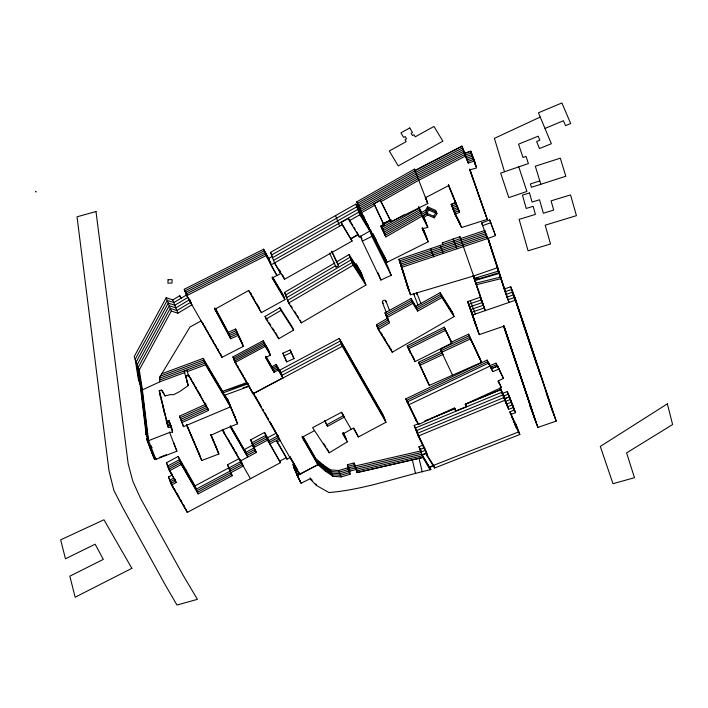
<?xml version="1.0" encoding="UTF-8"?>
<svg xmlns="http://www.w3.org/2000/svg" width="708" height="708" viewBox="0 0 708 708"><rect width="100%" height="100%" fill="white"/><g stroke="black" fill="none" stroke-linecap="round" stroke-linejoin="round"><path stroke-width="1.06" d="M385.798 301.997C386.825 299.157 381.453 299.962 382.417 302.458L386.179 312.263M36.064 191.912L35.462 191.399L35.869 191.815M425.72 210.161L427.473 206.78L435.774 210.48L436.995 213.666L434.261 217.825L427.588 214.984L425.72 210.161L384.639 233.729L381.072 226.259M427.473 206.78L428.694 209.975L426.942 213.347L385.86 236.915L380.966 226.649L384.037 225.135L374.134 203.824L380.417 200.258L391.037 221.675L427.782 203.532L425.34 197.151M181.363 298.537L179.779 295.74L172.77 299.926L166.194 297.749L134.166 356.655L139.272 369.948L142.414 389.896L148.565 440.659L169.575 432.473L172.575 432.101L171.442 426.933L168.991 420.552L166.955 421.012M139.272 369.948L171.301 311.051L166.194 297.749M434.261 217.825L433.65 216.232L436.385 212.073L428.083 208.373L426.331 211.754L385.249 235.321L380.798 225.985M206.072 404.091L179.531 416.162L183.549 426.623L230.498 406.861L205.594 364.797L187.319 371.585L186.859 370.39L184.257 371.355L188.248 385.603L179.717 391.533L173.655 394.701L170.442 394.595L165.053 395.931L161.406 390.011L159.468 390.869L168.38 427.614L171.442 426.933M415.215 171.141L414.428 169.124L356.788 201.815L361.071 212.984L387.002 262.314L428.207 241.773L422.269 228.684L427.818 227.472L422.322 216.285L426.977 213.382L433.65 216.232M427.588 214.984L422.933 217.878L418.968 208.267L382.798 228.941L381.462 226.144M294.351 467.28L292.917 464.386L297.192 475.528L301.033 483.228L309.945 478.812L316.476 485.458L328.919 492.538C363.425 489.768 396.515 477.537 430.075 469.785L430.871 469.475L423.039 457.412L356.991 472.563L356.531 469.431L354.08 463.023L347.416 464.66L349.867 471.068L350.044 474.307L341.123 476.909L332.946 476.307L325.255 470.979L317.874 464.696L299.626 474.431L253.26 393.728L283.014 377.984L279.899 370.089L339.221 338.433L382.842 414.366L385.966 422.26L358.425 436.96L353.363 428.163L351.186 429.331L341.406 412.304L312.591 427.685L329.202 452.819L347.725 441.58M186.815 294.794L173.796 302.582L167.221 300.413L135.193 359.31L138.334 379.258L142.414 389.896L159.751 381.842L184.717 372.558L184.257 371.355M187.841 297.457L174.814 305.245L168.238 303.068L136.21 361.974L139.352 381.913M190.806 302.219L176.858 310.564L170.283 308.387L138.255 367.293L141.396 387.232M171.301 311.051L177.876 313.219L191.833 304.874L189.788 299.555L175.832 307.9L169.256 305.732L137.228 364.629L140.37 384.577M336.743 261.801L349.088 254.561L361.832 274.394L356.062 263.774L361.142 272.589L365.912 285.032L301.325 322.892L288.59 303.059L284.501 292.422L334.849 262.916M335.866 265.571L285.528 295.086L287.262 297.785M337.769 264.465L350.115 257.225L362.85 277.058M286.545 297.741L351.133 259.88L363.877 279.713M265.084 316.441L279.934 307.732L292.581 327.397L293.599 330.061L278.748 338.769L266.102 319.104L265.084 316.441L267.96 320.91M288.59 303.059L353.177 265.199L349.088 254.561M266.102 319.104L280.961 310.396L279.934 307.732M440.128 292.723L452.226 311.812L454.067 316.591L392.205 352.23L378.302 329.547L376.461 324.76L387.736 318.149L384.984 312.865L411.056 298.537L415.826 306.299L417.667 311.086L441.96 297.51L440.128 292.723L415.826 306.299M378.302 329.547L389.568 322.936L384.984 312.865M382.524 225.206L391.09 220.312M404.073 214.834L382.187 227.348L381.293 225.48M215.471 308.599L228.224 332.379L235.622 329.025L238.074 335.406L230.675 338.76L214.851 309.272L248.605 290.528L261.376 312.644L284.961 299.617L272.155 277.996L280.642 273.598L274.554 263.013L270.474 252.384L355.788 204.134L361.868 214.099M271.491 255.039L356.805 206.798L366.204 222.197M272.518 257.694L357.823 209.453L367.779 225.755M273.536 260.358L358.841 212.117L368.806 228.419M361.071 212.984L374.682 205.267L374.134 203.824M391.037 221.675L380.966 201.7L418.711 180.292L465.696 155.928L461.926 146.096L414.941 170.46M235.622 329.025L243.357 346.371L221.931 357.345L186.708 295.643L184.257 289.262L263.65 249.207L266.102 255.588L276.97 275.562L270.881 264.978L342.114 224.755L341.221 222.418L348.451 218.356L352.885 225.595M274.554 263.013L284.572 279.279L352.08 241.056L341.221 222.418M359.868 214.772L369.824 231.074L359.319 236.985L349.345 220.684L359.868 214.772L355.788 204.134M350.655 238.623L357.336 234.861M351.186 238.72L358.425 234.658L356.761 231.941M351.186 429.331L342.734 434.039L347.38 441.783L343.274 432.535M200.948 321.007L189.956 327.043L159.645 377.346L159.751 381.842M386.825 317.653L412.897 303.325L411.056 298.537M324.813 421.154L327.521 426.322L344.194 417.171L343.513 415.392M268.403 258.526L272.076 256.561M276.155 364.487L280.642 372.275L282.775 377.842L253.03 393.736L235.047 362.478L232.905 356.912L263.164 340.734L268.244 349.566L270.376 355.142L265.624 357.682L274.04 372.328L278.297 370.054L276.155 364.487L271.907 366.753L274.04 372.328M235.047 362.478L265.305 346.309L263.164 340.734M280.908 372.7L340.291 340.999L342.336 346.318L385.966 422.26M281.996 375.329L341.318 343.663L384.94 419.596M283.014 377.984L342.336 346.318M186.531 424.765L201.762 460.519L218.869 453.996L210.966 435.278L222.268 430.057L240.313 461.041L256.349 452.474L252.96 446.04L266.934 438.588L280.465 462.669L187.266 512.424L171.522 485.015L176.186 482.52L169.46 470.802L166.38 462.784L178.195 456.474L195.081 485.856L198.16 493.883L232.18 475.723L230.95 472.537L196.939 490.688L180.053 461.306L168.23 467.616L170.301 471.218M169.46 470.802L181.275 464.492L178.195 456.474M171.522 485.015L168.442 476.997L172.177 474.997M173.416 478.236L169.681 480.228L171.849 484.015M256.349 452.474L253.57 447.642L250.588 439.88L264.562 432.42L267.606 437.721L270.589 445.482M253.367 444.721L244.685 449.359L247.658 457.111L230.259 426.791L222.268 430.057M267.606 437.721L276.155 433.163M253.57 447.642L267.544 440.181L264.562 432.42M254.508 447.695L245.826 452.324L230.604 425.8M278.244 435.632L268.748 440.695L265.704 435.393L251.729 442.854L254.048 446.881M255.128 449.288L246.437 453.925L230.666 426.446M278.855 437.225L269.359 442.296L266.323 436.986L252.349 444.447L254.659 448.483M232.18 475.723L227.454 464.829L239.162 458.58M255.738 450.881L247.048 455.518L230.197 426.145M269.969 443.889L279.465 438.827M195.081 485.856L229.1 467.705L227.454 464.829M289.953 457.607L286.988 459.191L277.111 442.004L280.085 440.42L269.757 421.561L277.89 435.765M241.375 461.297L228.702 468.059L229.79 469.979M224.259 433.473L223.639 431.88L242.605 464.483L229.923 471.254L231.569 474.13L197.55 492.281L180.664 462.899L168.849 469.209L175.575 480.927L170.902 483.422L186.655 510.831M230.534 472.847L243.216 466.085L242.605 464.483M314.334 430.729L302.104 437.261L317.874 464.696L297.192 475.528L299.626 474.431M279.713 461.156L286.457 457.554L276.501 440.411L277.111 442.004M462.023 146.352L415.038 170.716L357.398 203.417L359.425 207.161M462.634 147.945L415.649 172.309L358.009 205.01L360.045 208.754M463.864 151.14L416.87 175.504L359.239 208.205L360.761 211.011M464.475 152.733L417.49 177.097L359.85 209.798L364.921 219.153M186.708 295.643L266.102 255.588M407.189 345.761L444.235 327.176L451.863 343.115L415.074 361.602L407.189 345.761L408.861 348.938M444.235 327.176L445.456 330.362L408.419 348.956L410.507 352.92L409.286 349.734L410.295 351.664M382.302 224.091L391.082 219.754M383.488 223.693L390.48 220.232M368.779 228.206L388.064 267.128L391.197 275.288L380.877 280.058L362.319 241.101L371.912 236.366L366.762 223.1M405.808 398.852L487.069 360.098L490.476 367.222L496.582 364.762L503.485 378.444L498.22 380.913L501.317 387.621L465.43 404.171L466.616 406.613L455.66 410.923L454.102 408.082L418.472 424.552L405.808 398.852L416.782 421.782L415.561 418.587M407.038 402.047L488.803 362.983L492.777 371.585L498.883 369.125L497.706 366.054L491.6 368.514M488.803 362.983L489.989 366.054L408.728 404.817L407.551 401.746L418.472 424.552M297.13 473.944L294.732 469.13L296.431 468.324M450.784 342.433L468.59 334.149L481.493 362.363L429.287 385.418L418.587 362.222L441.571 351.336L440.518 349.088L469.2 335.742L480.272 359.168M480.882 360.761L469.811 337.335L441.128 350.69L442.208 352.92L419.198 363.824L428.676 383.825M419.809 365.416L442.819 354.513L441.252 350.655M540.257 117.041L494.396 138.361L504.512 171.761L500.671 173.079L508.822 197.621L526.902 191.443L518.76 166.884L528.398 163.583L526.017 156.397L522.964 157.45L518.548 144.158L538.186 136.202L539.832 140.219L536.62 141.52L539.496 148.53L551.364 143.724L538.434 112.784L561.895 102.97L570.683 123.519L565.542 125.661L563.426 120.732L545.107 128.396M468.59 334.149L470.422 338.928L441.739 352.283L452.527 375.116M329.547 253.057L336.026 267.058L338.548 265.898L331.618 251.234M180.142 417.755L206.683 405.693M180.752 419.348L207.302 407.286L208.524 410.472L181.983 422.543M181.372 420.95L207.913 408.879L188.399 374.913L185.797 375.966L188.248 385.603M282.899 353.239L290.174 349.956L292.997 355.947L294.024 358.602L286.722 361.894L282.899 353.239L286.722 361.894M283.917 355.894L291.2 352.611L290.174 349.956M294.732 469.13L296.36 468.404M297.776 469.634L295.351 470.749L297.749 475.555M298.395 471.245L295.971 472.342L301.033 483.228M299.015 472.838L296.581 473.935L300.413 481.635M430.075 469.785L423.039 457.412L418.95 446.775L422.641 445.244M424.588 447.518L419.977 449.438L421.056 451.341M420.995 452.093L425.605 450.182L427.65 455.501L426.986 455.775L426.136 453.554L422.18 455.191L430.871 469.475M422.012 454.748L426.623 452.837L417.242 433.393L503.822 397.586L507.627 406.631L512.353 404.914L514.53 409.959L509.857 411.861L510.875 414.525L515.548 412.622L509.424 396.666L507.247 391.621L502.591 393.312L504.636 398.631L509.291 396.94L511.468 401.985M425.676 420.667L428.729 419.41M430.756 418.57L455.155 408.481M465.324 404.286L500.91 389.577L500.229 387.807M427.65 455.501L418.269 436.057L414.18 425.419L419.278 423.313M424.366 421.207L454.925 408.569M465.112 404.356L500.76 389.612L508.654 409.295L513.371 407.569L515.548 412.622M502.795 394.931L416.224 430.738L425.136 449.208M418.269 436.057L504.839 400.25L500.76 389.612M230.259 426.791L237.596 423.809L234.534 415.835M489.865 365.629L495.972 363.169L500.565 372.488M491.087 368.815L497.193 366.355L495.972 363.169M185.947 376.364L188.523 375.329M430.022 467.245L433.774 465.775L434.624 467.997L519.849 434.508L515.707 423.897L512.008 416.57M152.211 447.571L150.238 448.332L146.565 438.765L148.53 437.995M151.592 445.978L149.627 446.739L154.53 459.324L156.495 458.563M159.459 457.412L166.353 454.722M148.565 440.659L145.503 432.676L155.884 459.368L176.894 451.191L173.832 443.217M469.838 169.239L487.308 219.356L461.643 227.507L454.952 214.135L451.182 204.302L455.766 202.515L451.279 204.559M454.952 214.135L459.545 212.347L456.483 204.373L451.89 206.152L454.279 210.931M457.094 205.966L452.509 207.754L454.89 212.524M457.704 207.568L453.12 209.347L459.802 222.719M458.324 209.161L453.731 210.94L460.412 224.312M487.485 238.614L481.635 222.949L489.679 219.949L495.52 235.614L487.485 238.614L486.44 235.897M490.724 222.666L482.679 225.666L481.635 222.949M442.996 244.95L442.296 242.897L459.926 236.684L473.617 275.987L497.751 267.633L497.166 266.12M473.617 275.987L410.463 294.776L398.896 259.296L485.184 230.33M398.896 259.296L401.958 267.27L488.246 238.313L498.441 270.049L488.033 238.233M161.371 373.939L203.143 358.416L223.073 392.064M159.946 376.293L203.754 360.009L228.666 402.073L236.366 420.623M159.539 378.267L204.373 361.602L229.277 403.666M160.158 379.869L204.984 363.195L229.888 405.268L237.596 423.809M248.012 383.727L222.781 392.984L224.179 395.409L249.437 386.187M504.574 398.657L509.291 396.94M505.592 401.321L510.309 399.595L513.512 407.304M511.335 402.259L506.609 403.976L501.777 392.267L415.207 428.075L417.552 432.942M503.609 395.976L508.273 394.276L510.45 399.321M246.464 382.701L222.17 391.471L247.915 383.471M504.892 288.802L510.716 286.793L515.822 300.086L556.222 421.11L537.912 427.402L530.088 406.011L537.912 427.402M535.195 419.304L504.069 326.096L479.281 334.627L467.599 301.635L480.183 297.298L485.29 310.6L515.822 300.086M504.946 291.793L511.742 289.457L540.301 375.001M505.963 294.448L512.76 292.112L552.815 412.091M506.99 297.112L513.778 294.776L555.205 418.446L553.16 413.127M470.661 309.608L483.245 305.281M508.008 299.767L514.805 297.431M467.599 301.635L472.705 314.927L485.29 310.6L475.944 283.094M504.512 171.761L518.76 166.884M481.201 299.962L468.625 304.29L475.201 323.99M482.228 302.617L469.643 306.945L477.236 329.309M484.263 307.936L471.687 312.263L478.263 331.964M474.493 160.982L470.714 151.149L464.475 153.255L468.245 163.088L474.493 160.982L476.581 167.938L470.094 169.805M464.572 153.512L470.82 151.415M465.802 156.707L472.041 154.601L474.449 162.159M466.413 158.3L472.652 156.203M467.634 161.486L473.873 159.388L475.971 166.345L474.741 163.15M401.348 265.677L487.635 236.711M485.803 231.923L399.507 260.889L408.012 288.395M486.414 233.525L400.117 262.482L408.622 289.988M487.024 235.118L400.728 264.084L409.852 293.183M539.815 180.912L530.38 183.938L531.416 187.301L565.825 176.265L560.311 158.176L535.31 166.203L540.832 184.284M243.136 387.834L248.296 386.249M474.351 278.35L498.751 271.014L499.591 273.323L475.156 280.518L473.705 276.678M474.962 279.934L499.361 272.598M474.546 278.917L478.617 277.722M315.414 458.297L322.795 464.581L330.494 469.908L338.672 470.51L347.593 467.908L347.416 464.66M355.31 466.236L348.646 467.873L348.823 471.112L339.902 473.723L331.725 473.121L324.025 467.784L316.644 461.501M349.867 471.068L356.531 469.431M420.579 451.014L354.531 466.165L354.08 463.023M356.212 467.519L421.198 452.624M355.77 469.377L421.809 454.217M423.03 457.412L356.991 472.563L356.381 470.97L422.419 455.819L424.048 458.669M166.548 422.835L169.601 422.145L170.513 426.287M159.105 390.329L167.769 426.021L170.832 425.34L172.575 432.101M383.364 303.139L382.417 302.458M428.694 209.975L436.995 213.666M323.406 466.174L331.114 471.528L339.282 472.121L348.212 469.519L348.026 466.262L354.699 464.643L355.151 467.784M316.025 459.89L323.414 466.191M317.255 463.103L324.645 469.377L332.335 474.714L340.513 475.316L349.433 472.705L349.256 469.466L355.92 467.829L356.23 469.926M310.06 477.953L312.237 480.174M294.201 467.484L295.546 470.581M323.459 443.243L325.892 446.898M327.114 448.73L329.202 452.819M364.894 282.377L352.15 262.544L287.563 300.404L289.882 304.006M353.177 265.199L365.912 285.032M284.501 292.422L285.66 294.227M291.041 305.812L292.2 307.617M294.519 311.219L296.254 313.927M297.413 315.724L298.572 317.529M280.961 310.396L293.599 330.061M269.111 322.698L270.828 325.379M272.553 328.061L274.279 330.742M275.43 332.53L277.147 335.211M452.837 313.405L440.739 294.316L416.437 307.892L411.675 300.139L385.594 314.458L388.347 319.75L377.072 326.353L378.187 328.167M453.456 314.998L441.349 295.909L417.056 309.484L412.286 301.732L386.205 316.06L388.957 321.344L377.683 327.946L388.25 345.185M441.96 297.51L454.067 316.591M426.136 453.545L433.774 465.775M426.986 455.775L434.624 467.997M270.474 252.384L272.146 255.092M279.66 270.297L280.775 272.102M282.439 274.819L283.554 276.624M161.831 390.108L163.92 393.489M412.897 303.325L417.667 311.086M353.991 227.41L355.097 229.224M342.114 224.755L352.08 241.056M376.461 324.76L378.683 328.388M380.966 332.707L382.081 334.521M383.745 337.238L385.418 339.964M388.754 345.407L389.869 347.221M389.365 347L391.586 350.628M362.974 215.913L364.08 217.728M343.061 432.96L345.646 437.261M272.545 276.97L283.129 294.829L284.961 299.617M272.598 277.633L283.74 296.431M272.093 277.341L284.351 298.024M224.728 394.869L228.056 400.48M342.778 433.19L346.513 439.526M223.029 430.287L224.135 432.19M228.011 438.836L229.118 440.739M230.781 443.589L231.888 445.491M232.994 447.394L234.1 449.297M235.764 452.147L236.87 454.04M202.479 322.6L203.585 324.512M204.692 326.423L205.789 328.335M207.453 331.202L208.55 333.114M210.214 335.981L211.311 337.902M212.418 339.813L213.524 341.725M215.179 344.592L216.285 346.504M217.391 348.416L218.498 350.327M201.435 321.326L221.312 355.743M353.858 428.145L358.425 436.96M250.57 292.864L251.641 294.705M252.703 296.546L253.765 298.395M256.96 303.918L259.615 308.529M249.057 290.776L261.376 312.644M281.173 373.665L276.695 365.877L272.438 368.151L265.597 356.248M281.704 375.054L277.226 367.266L272.978 369.541L265.606 356.726M282.244 376.452L277.757 368.664L273.509 370.93L265.615 357.204M278.297 370.054L282.775 377.842M266.111 356.69L271.907 366.753M303.334 436.933L314.768 456.802L317.874 464.696M302.705 436.712L315.848 459.368M232.905 356.912L233.994 358.806M235.622 362.089L233.436 358.301L263.703 342.132L268.774 350.964M252.8 392.17L261.526 407.33L255.526 396.799M264.801 413.021L268.615 419.658M289.882 456.625L296.971 468.944M236.153 363.487L233.976 359.691L264.234 343.522L269.314 352.354M237.242 365.381L238.339 367.275M239.968 370.116L241.065 372.01M242.154 373.904L243.242 375.798M244.331 377.691L245.968 380.532M247.057 382.426L253.03 393.736M252.499 392.347L234.507 361.089L264.765 344.911L269.845 353.743M240.056 459.527L241.986 462.89L229.312 469.652L230.41 471.572M240.313 461.041L250.464 478.688M383.922 416.941L339.221 338.433M265.305 346.309L270.376 355.142M253.34 392.984L254.429 394.887M264.827 412.994L266.474 415.853M267.571 417.755L268.659 419.658M289.997 456.802L296.926 468.855M267.544 440.181L280.465 462.669M250.588 439.88L252.446 443.111M190.496 378.037L191.576 379.922M193.204 382.754L194.293 384.639M195.373 386.533L196.461 388.418M197.541 390.303L200.798 395.967M204.585 402.569L205.674 404.454M208.524 410.472L188.399 374.913M181.275 464.492L198.16 493.883M166.38 462.784L167.415 464.581M169.69 469.625L167.619 466.014L179.443 459.704L196.328 489.095L230.339 470.935L229.41 468.51M171.336 473.024L172.371 474.82M168.442 476.997L169.522 478.882M173.009 486.555L170.292 481.829L174.964 479.334L176.186 482.52M174.097 488.44L175.177 490.334M176.265 492.219L179.522 497.892M180.611 499.786L181.699 501.671M183.328 504.503L184.407 506.397M341.725 412.33L343.584 415.569L326.91 424.729L324.653 420.419M418.95 446.775L421.118 450.58M422.561 455.704L429.057 467.13L518.831 431.845L515.07 424.543M418.968 208.267L421.34 212.781M420.481 211.497L419.579 209.869L383.409 230.534L381.187 225.87M184.257 289.262L185.797 292.032M187.434 295.475L184.868 290.864L264.261 250.8L270.987 263.164M186.505 294.298L185.478 292.457L264.872 252.402L270.571 262.863M189.071 298.918L190.089 300.758M191.222 303.281L186.089 294.05L265.491 253.995L270.66 263.509M263.65 249.207L269.341 259.668M356.788 201.815L358.814 205.559M360.151 209.409L358.629 206.603L416.26 173.911L463.244 149.547L467.023 159.893L473.263 157.796L475.36 164.752M363.293 215.683L364.31 217.56M367.461 223.834L368.47 225.702M386.391 260.712L360.461 211.391L418.101 178.69L465.085 154.326L468.245 163.088M215.064 308.29L228.843 333.972L236.233 330.627L241.525 341.583M214.648 307.98L229.454 335.574L236.844 332.22L242.136 343.176M214.754 308.626L230.065 337.167L237.463 333.813L242.747 344.778M295.785 471.041L296.183 471.74L295.979 471.165M412.835 356.478L415.074 361.602M414.463 360.009L407.799 347.363L444.845 328.769L451.253 341.522M514.043 421.888L517.805 429.19M372.833 233.613L376.284 240.304M372.461 233.295L379.86 247.641M380.842 249.552L385.285 258.163M421.579 212.471L418.649 206.709L421.092 213.09L420.189 211.462L384.019 232.136L381.355 226.533M419.26 208.302L421.702 213.108M423.287 216.621L424.756 219.498M423.411 217.259L425.366 221.091M423.048 216.931L425.977 222.684M423.172 217.568L426.597 224.286M422.322 216.285L427.207 225.879M489.989 366.054L492.777 371.585M490.007 366.301L487.679 361.691L406.427 400.445L416.171 420.18M509.857 411.861L516.088 427.207L519.787 434.526M445.456 330.362L451.863 343.115M442.208 352.92L440.518 349.088L442.819 354.513L442.482 353.841M451.182 204.302L453.669 209.338M371.912 236.366L391.197 275.288M497.706 366.054L503.485 378.444M414.18 425.419L417.463 432.225M238.074 335.406L243.357 346.371M361.045 236.844L361.974 238.791M418.587 362.222L429.287 385.418M470.422 338.928L481.493 362.363M440.642 349.062L441.553 350.991M332.07 251.898L338.07 264.606M291.2 352.611L294.024 358.602M374.682 205.267L384.037 225.135M295.298 469.652L295.563 470.209M498.37 380.718L501.317 387.621M498.122 381.338L499.007 383.258M422.711 228.18L424.534 232.206M422.862 228.764L425.145 233.799M422.561 228.348L425.765 235.392M422.26 227.923L426.986 238.587M422.11 228.091L427.597 240.18M186.841 425.004L199.311 454.138M186.779 425.181L201.762 460.519M504.839 400.25L508.654 409.295M211.019 434.8L216.427 447.615M210.772 434.668L218.259 452.394M235.144 417.428L227.436 398.887L230.498 406.861M448.465 184.7L456.483 204.373M448.376 184.797L458.934 210.754L454.341 212.533L461.643 227.507M459.545 212.347L448.589 185.629L425.508 197.691L427.782 203.532L414.428 169.124M515.707 423.897L516.787 426.526M500.299 387.922L504.335 397.728M500.91 389.577L504.636 398.631M510.804 413.64L513.026 419.224M169.442 432.004L176.894 451.191M146.565 438.765L153.3 456.138M472.802 158.105L470.714 151.149M495.52 235.614L489.679 219.949M484.856 212.975L469.643 169.522M485.476 214.577L487.308 219.356M497.184 266.774L496.574 265.181L506.247 295.015M498.981 271.722L499.591 273.323M555.541 419.331L556.222 421.11M506.583 296.05L509.025 302.431L498.405 269.969M453.129 238.87L456.802 248.446M507.247 391.621L513.371 407.569M470.254 300.714L475.36 314.007M510.981 413.906L516.088 427.207M442.296 242.897L442.907 244.49M487.069 360.098L488.29 363.284M440.172 245.499L443.235 253.482M424.145 217.905L427.818 227.472M423.924 230.613L428.207 241.773M430.668 248.906L433.73 256.88M465.439 403.542L466.616 406.613M416.897 293.13L420.968 303.741M380.417 200.258L380.966 201.7M413.923 294.51L417.994 305.13M454.483 407.852L455.66 410.923M381.577 225.755L385.86 236.915M385.772 259.119L387.002 262.314M370.603 230.1L371.213 231.702M378.143 272.916L380.877 280.058M385.851 300.856L389.621 310.662M360.363 236.003L362.319 241.101M358.425 234.658L359.319 236.985M348.451 218.356L349.345 220.684M390.975 349.035L392.205 352.23M335.539 215.524L339.619 226.162M422.242 471.864L418.986 458.103M412.33 459.864L415.587 473.634M283.899 277.509L284.572 279.279M300.307 320.237L301.325 322.892M279.226 269.907L280.642 273.598M268.757 259.447L270.527 264.057M347.593 467.908L350.044 474.307M326.503 423.667L327.521 426.322M338.672 470.51L341.123 476.909M330.494 469.908L332.946 476.307M278.067 336.99L278.748 338.769M322.795 464.581L325.255 470.979M315.856 483.865L316.476 485.458M298.528 471.643L299.546 474.298M286.368 457.598L286.988 459.191M228.224 332.379L230.675 338.76M220.701 354.15L221.931 357.345M179.779 295.74L180.797 298.395M203.143 358.416L205.594 364.797M172.77 299.926L177.876 313.219M215.807 446.013L218.869 453.996M185.797 375.966L186.408 377.559M198.7 452.545L199.93 455.731M179.531 416.162L183.549 426.623M164.442 394.338L165.053 395.931M185.726 469.563L188.806 477.59M167.769 426.021L168.38 427.614M186.036 509.229L187.266 512.424M155.273 457.775L155.884 459.368M150.848 449.757L154.53 459.324M335.548 265.757L336.026 267.058M461.926 146.096L465.183 155.105L471.431 153.008L473.519 159.964M469.687 169.15L486.086 216.17M473.333 275.368L475.971 283.156L500.706 277.049L501.291 278.58L476.564 284.687L473.502 276.713L482.838 304.219M473.422 276.049L475.334 281.501M473.139 275.412L474.112 278.306M474.723 279.908L484.06 307.405M459.926 236.684L460.616 238.738M186.859 370.39L189.027 376.647M546.222 392.736L552.143 410.472M510.716 286.793L515.247 300.36M521.513 319.14L536.496 364M503.751 325.53L536.885 424.747M503.777 326.016L535.867 422.092M503.804 326.503L532.133 411.33M503.485 325.937L534.85 419.428M472.705 314.927L479.281 334.627M497.52 267.801L507.804 299.236M495.954 263.588L504.636 290.333M488.157 239.198L496.237 264.137M488.219 239.685L495.618 262.544M401.958 267.27L410.463 294.776M159.769 393.975L160.53 397.126M161.043 399.232L162.061 403.427M162.575 405.525L164.867 414.976M166.141 420.225L167.159 424.428L170.212 423.738L171.345 428.915M186.567 380.4L187.027 382.417M168.991 420.552L169.893 424.685M141.804 388.294L147.954 439.057M141.193 386.701L147.344 437.464M140.573 385.108L146.724 435.871M139.963 383.515L146.113 434.278M416.676 292.811A1.637 1.46 -21 0 1 416.711 294.616M414.446 295.077A1.637 1.46 -21 0 1 413.906 293.377M293.82 467.537L295.864 471.891L293.82 467.537M168.07 279.74L167.893 283.138L171.956 283.041L172.132 279.642L168.07 279.74M667.37 403.852L600.295 446.429L612.986 483.697L634.474 477.714L626.598 452.89L672.6 424.561L667.37 403.852M409.773 127.953L400.914 132.865L403.631 137.396L405.188 136.529L406.569 138.848L405.029 139.706L406.188 141.635L389.285 151.016L398.25 165.911L442.854 141.175L433.986 126.431L415.224 136.839L413.968 134.741L412.499 135.555L411.109 133.246L412.49 132.476L409.773 127.953M131.865 568.338L75.154 597.207L69.835 576.17L103.333 559.373L95.12 544.204L65.455 558.798L60.667 539.85L103.961 519.769L131.865 568.338M529.487 192.965L522.442 195.107L526.23 208.444L533.124 206.338L535.425 214.4L519.114 219.365L528.08 250.818L550.523 243.986L545.178 225.171L576.445 215.657L570.533 194.921L551.081 200.842L553.7 210.081L543.372 213.232L539.54 199.798L532.071 202.063L529.487 192.965M95.996 211.542L77.03 216.816L109.014 470.811L113.891 490.414L122.705 507.609L165.371 585.1L176.982 605.03L197.426 599.34L183.045 575.161L140.343 497.981L132.803 481.175L128.157 463.687L95.996 211.542M316.865 462.032L302.174 436.491L316.848 462.041M263.703 411.127L262.615 409.224L263.739 411.082"/></g></svg>
